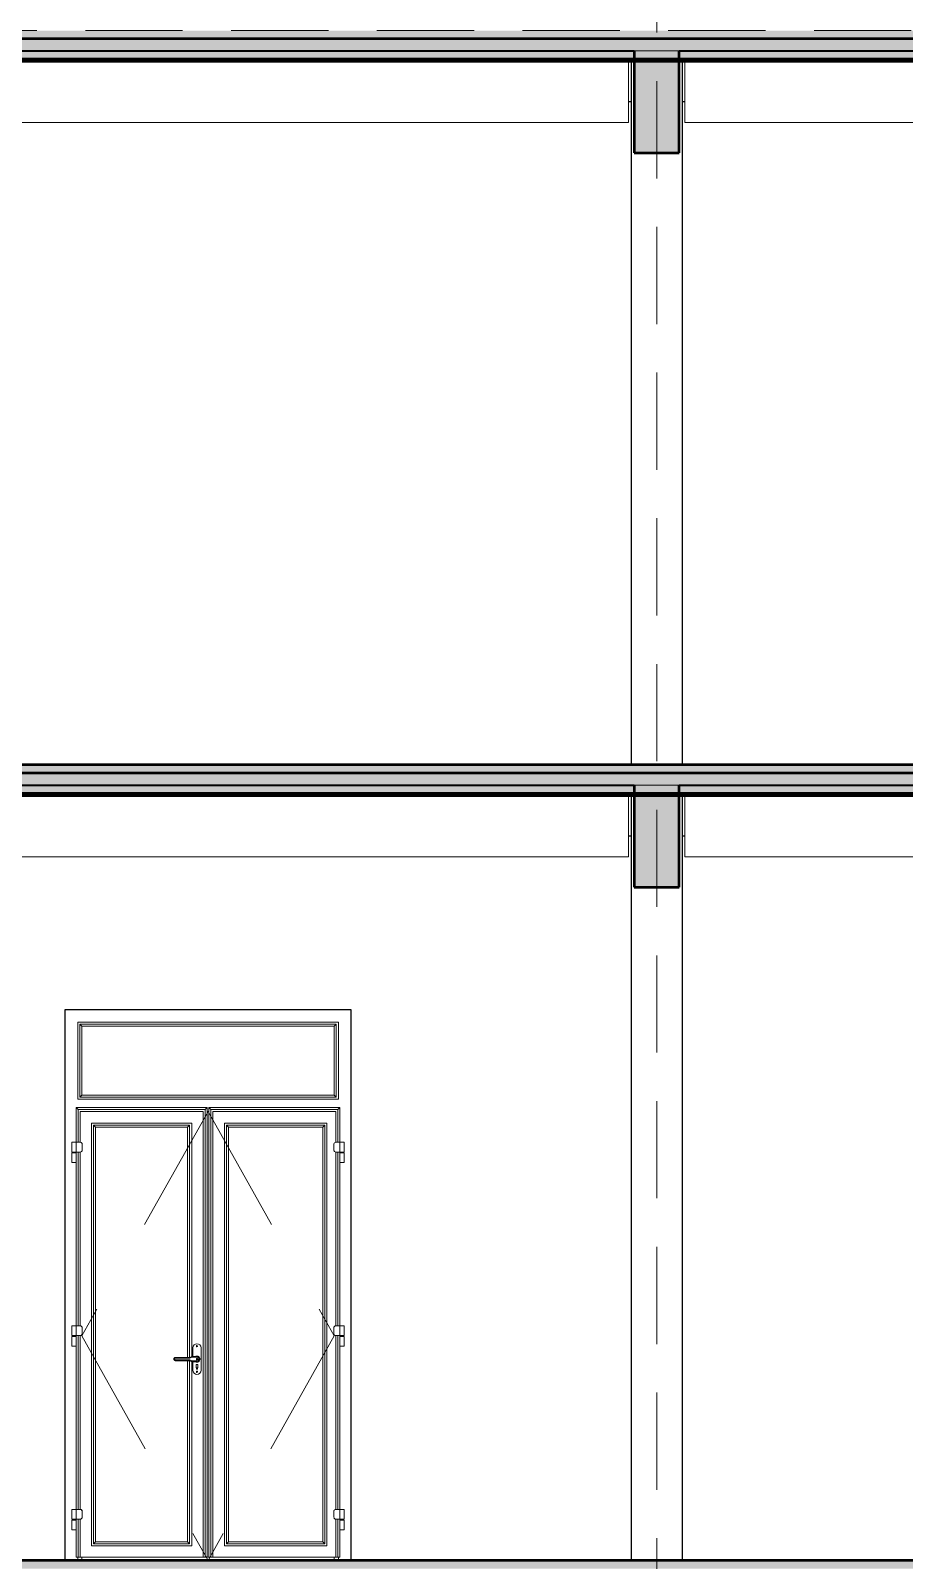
# Model space of a CAD drawing. Header units: millimetres. Extents: x -20510 to 108935, y -243239 to 20306.
# Drawn here: x 73580 to 77864, y 0 to 7500 of the extents above; entities that cross this region are included whole.
import ezdxf

# ---------------------------------------------------------------- set-up
doc = ezdxf.new("R2010")
doc.units = ezdxf.units.MM
doc.linetypes.add('Centre', pattern=[3175, 635, -476.25, 1587.5, -476.25])
doc.linetypes.add('Hidden', pattern=[714.375, 476.25, -238.125])
for name, color, linetype, lineweight in [('A-DOOR', 2, 'Continuous', 18), ('A-FLOR', 7, 'Continuous', 9), ('A-FLOR-LEVL', 8, 'Continuous', 9), ('A-FLOR-MCUT', 7, 'Continuous', 50), ('A-FLOR-PATT', 8, 'Continuous', 9), ('A-WALL', 7, 'Continuous', 25), ('S-BEAM', 7, 'Continuous', 9), ('S-COLS', 7, 'Continuous', 25), ('S-FNDN', 7, 'Continuous', 9), ('S-GRID', 1, 'Continuous', 9)]:
    doc.layers.add(name, color=color, linetype=linetype, lineweight=lineweight)

# ---------------------------------------------------------------- blocks, each defined once
blk = doc.blocks.new('CỬA 2 CÁNH EROWINDOW_có ô chết_ - D2_1400x2200-V2-MẶT CẮT 1-1')
at = {"layer": 'A-DOOR'}
for p, q in [((8811, 2639), (10089, 2639)), ((8811, 2261), (8811, 2639)), ((8811, 2261), (8811, 2639)), ((8811, 2639), (10089, 2639)), ((8821, 2629), (8831, 2619)), ((8821, 2629), (8821, 2271)), ((10079, 2629), (8821, 2629)), ((10079, 2629), (10069, 2619)), ((10079, 2271), (10079, 2629)), ((10089, 2639), (10089, 2261)), ((10089, 2639), (10089, 2261)), ((10069, 2619), (8831, 2619)), ((8831, 2619), (8831, 2281)), ((10069, 2281), (10069, 2619)), ((10089, 2261), (8811, 2261)), ((10089, 2261), (8811, 2261)), ((8821, 2271), (8831, 2281)), ((8821, 2271), (10079, 2271)), ((8831, 2281), (10069, 2281)), ((10069, 2281), (10079, 2271)), ((8813, 2210), (8803, 2220)), ((8803, 2050), (8803, 2220)), ((8803, 2220), (9445.9, 2220)), ((9435.9, 2210), (8813, 2210)), ((8813, 2050), (8813, 2210)), ((8823, 2050), (8823, 2200)), ((8823, 2200), (9425.9, 2200)), ((9425.9, 2200), (8823, 2200)), ((8823, 2200), (8823, 2050)), ((9425.9, 2200), (9425.9, 15)), ((9425.9, 15), (9425.9, 2200)), ((9435.9, 2210), (9445.9, 2220)), ((9435.9, 15), (9435.9, 2210)), ((9445.9, 2220), (9445.9, 15)), ((9445.9, 2200), (9454.1, 2200)), ((9445.9, 2200), (9454.1, 2200)), ((9464.1, 2210), (9454.1, 2220)), ((9454.1, 15), (9454.1, 2220)), ((9454.1, 2220), (10097, 2220)), ((10087, 2210), (9464.1, 2210)), ((9464.1, 15), (9464.1, 2210)), ((9474.1, 15), (9474.1, 2200)), ((9474.1, 2200), (10077, 2200)), ((9474.1, 2200), (9474.1, 15)), ((10077, 2200), (9474.1, 2200)), ((10077, 2200), (10077, 2050)), ((10077, 2050), (10077, 2200)), ((10087, 2210), (10097, 2220)), ((10087, 2050), (10087, 2210)), ((10097, 2220), (10097, 2050)), ((8879, 2144), (9369.9, 2144)), ((8879, 71), (8879, 2144)), ((8879, 71), (8879, 2144)), ((8879, 2144), (9369.9, 2144)), ((8889, 2134), (8899, 2124)), ((9359.9, 2134), (8889, 2134)), ((8889, 2134), (8889, 81)), ((9349.9, 2124), (8899, 2124)), ((8899, 2124), (8899, 91)), ((9349.9, 2124), (9359.9, 2134)), ((9349.9, 994.7), (9349.9, 2124)), ((9359.9, 994.7), (9359.9, 2134)), ((9369.9, 2144), (9369.9, 999.5)), ((9369.9, 2144), (9369.9, 999.5)), ((9530.1, 2144), (10033, 2144)), ((9530.1, 71), (9530.1, 2144)), ((9530.1, 2144), (10033, 2144)), ((9530.1, 71), (9530.1, 2144)), ((9540.1, 2134), (9550.1, 2124)), ((10023, 2134), (9540.1, 2134)), ((9540.1, 2134), (9540.1, 81)), ((10013, 2124), (9550.1, 2124)), ((9550.1, 2124), (9550.1, 91)), ((10013, 2124), (10023, 2134)), ((10013, 91), (10013, 2124)), ((10023, 81), (10023, 2134)), ((10033, 2144), (10033, 71)), ((10033, 2144), (10033, 71)), ((8783, 2050), (8823, 2050)), ((8783, 2050), (8783, 2001.9)), ((8803, 2001.9), (8803, 2050)), ((8833, 2040), (8833, 2011.9)), ((10067, 2011.9), (10067, 2040)), ((10077, 2050), (10117, 2050)), ((10097, 2050), (10097, 2001.9)), ((10117, 2001.9), (10117, 2050)), ((8823, 2001.9), (8783, 2001.9)), ((8783, 1997.6), (8783, 1950.2)), ((8783, 1997.6), (8803, 1997.6)), ((8783, 1950.2), (8803, 1950.2)), ((8785.5, 2001.9), (8785.5, 1997.6)), ((8800.5, 1997.6), (8800.5, 2001.9)), ((8803, 1150), (8803, 2001.9)), ((8803, 1950.2), (8803, 1997.6)), ((8813, 1150), (8813, 2001.9)), ((8823, 1150), (8823, 2001.9)), ((8823, 2001.9), (8823, 1150)), ((10117, 2001.9), (10077, 2001.9)), ((10077, 2001.9), (10077, 1150)), ((10077, 1150), (10077, 2001.9)), ((10087, 1150), (10087, 2001.9)), ((10097, 2001.9), (10097, 1150)), ((10097, 1997.6), (10097, 1950.2)), ((10097, 1997.6), (10117, 1997.6)), ((10097, 1950.2), (10117, 1950.2)), ((10099.5, 2001.9), (10099.5, 1997.6)), ((10114.5, 1997.6), (10114.5, 2001.9)), ((10117, 1950.2), (10117, 1997.6)), ((8783, 1150), (8823, 1150)), ((8783, 1150), (8783, 1101.9)), ((8803, 1101.9), (8803, 1150)), ((8833, 1140), (8833, 1111.9)), ((10067, 1111.9), (10067, 1140)), ((10077, 1150), (10117, 1150)), ((10097, 1150), (10097, 1101.9)), ((10117, 1101.9), (10117, 1150)), ((8823, 1101.9), (8783, 1101.9)), ((8783, 1097.6), (8783, 1050.2)), ((8783, 1097.6), (8803, 1097.6)), ((8783, 1050.2), (8803, 1050.2)), ((8785.5, 1101.9), (8785.5, 1097.6)), ((8800.5, 1097.6), (8800.5, 1101.9)), ((8803, 250), (8803, 1101.9)), ((8803, 1050.2), (8803, 1097.6)), ((8813, 250), (8813, 1101.9)), ((8823, 250), (8823, 1101.9)), ((8823, 1101.9), (8823, 250)), ((10117, 1101.9), (10077, 1101.9)), ((10077, 1101.9), (10077, 250)), ((10077, 250), (10077, 1101.9)), ((10087, 250), (10087, 1101.9)), ((10097, 1101.9), (10097, 250)), ((10097, 1097.6), (10097, 1050.2)), ((10097, 1097.6), (10117, 1097.6)), ((10097, 1050.2), (10117, 1050.2)), ((10099.5, 1101.9), (10099.5, 1097.6)), ((10114.5, 1097.6), (10114.5, 1101.9)), ((10117, 1050.2), (10117, 1097.6)), ((9360.2, 994.9), (9289.9, 994.9)), ((9361.3, 990.5), (9289.9, 990.5)), ((9289.9, 983.2), (9361.3, 983.2)), ((9289.9, 978.9), (9360.2, 978.9)), ((9349.9, 91), (9349.9, 979.1)), ((9359.9, 81), (9359.9, 979)), ((9370.2, 999.9), (9360.2, 994.9)), ((9360.2, 978.9), (9370.2, 973.9)), ((9371.3, 995.5), (9361.3, 990.5)), ((9361.3, 983.2), (9371.3, 978.2)), ((9395.9, 999.9), (9370.2, 999.9)), ((9395.9, 995.5), (9371.3, 995.5)), ((9371.3, 978.2), (9395.9, 978.2)), ((9375.9, 1041.9), (9375.9, 999.7)), ((9415.9, 931.9), (9415.9, 1041.9)), ((9369.9, 974.2), (9369.9, 71)), ((9369.9, 974.2), (9369.9, 71)), ((9370.2, 973.9), (9395.9, 973.9)), ((9375.9, 974), (9375.9, 931.9)), ((9391.4, 946.6), (9391.4, 957.5)), ((9393.4, 939.6), (9393.4, 944.6)), ((9393.4, 944.6), (9393.4, 939.6)), ((9393.5, 959.6), (9398.4, 959.6)), ((9398.5, 944.6), (9398.5, 939.6)), ((9398.5, 939.8), (9398.5, 944.6)), ((9400.4, 957.5), (9400.4, 946.6)), ((8783, 250), (8823, 250)), ((8783, 250), (8783, 201.9)), ((8803, 201.9), (8803, 250)), ((8833, 240), (8833, 211.9)), ((10067, 211.9), (10067, 240)), ((10077, 250), (10117, 250)), ((10097, 250), (10097, 201.9)), ((10117, 201.9), (10117, 250)), ((8823, 201.9), (8783, 201.9)), ((8783, 197.6), (8783, 150.2)), ((8783, 197.6), (8803, 197.6)), ((8783, 150.2), (8803, 150.2)), ((8785.5, 201.9), (8785.5, 197.6)), ((8800.5, 197.6), (8800.5, 201.9)), ((8803, 15), (8803, 201.9)), ((8803, 150.2), (8803, 197.6)), ((8813, 15), (8813, 201.9)), ((8823, 15), (8823, 201.9)), ((8823, 201.9), (8823, 15)), ((10117, 201.9), (10077, 201.9)), ((10077, 201.9), (10077, 15)), ((10077, 15), (10077, 201.9)), ((10087, 15), (10087, 201.9)), ((10097, 201.9), (10097, 15)), ((10097, 197.6), (10097, 150.2)), ((10097, 197.6), (10117, 197.6)), ((10097, 150.2), (10117, 150.2)), ((10099.5, 201.9), (10099.5, 197.6)), ((10114.5, 197.6), (10114.5, 201.9)), ((10117, 150.2), (10117, 197.6)), ((8889, 81), (8899, 91)), ((8889, 81), (9359.9, 81)), ((8899, 91), (9349.9, 91)), ((9359.9, 81), (9349.9, 91)), ((9540.1, 81), (9550.1, 91)), ((9540.1, 81), (10023, 81)), ((9550.1, 91), (10013, 91)), ((10023, 81), (10013, 91)), ((8813, 15), (8803, 15)), ((8811, 0), (8811, 15)), ((8823, 15), (8813, 15)), ((8823, 15), (9425.9, 15)), ((8831, 0), (8831, 15)), ((9369.9, 71), (8879, 71)), ((9369.9, 71), (8879, 71)), ((9425.9, 15), (9435.9, 15)), ((9445.9, 15), (9435.9, 15)), ((9454.1, 15), (9445.9, 15)), ((9464.1, 15), (9454.1, 15)), ((9474.1, 15), (9464.1, 15)), ((9474.1, 15), (10077, 15)), ((10033, 71), (9530.1, 71)), ((10033, 71), (9530.1, 71)), ((10069, 0), (10069, 15)), ((10077, 15), (10087, 15)), ((10097, 15), (10087, 15)), ((10089, 15), (10089, 0))]:
    blk.add_line(p, q, dxfattribs=at)
at = {"layer": 'A-DOOR', "linetype": 'Centre', "lineweight": 18}
for p, q in [((9450, 2200), (8831, 1100)), ((9450, 2200), (10069, 1100)), ((8831, 1100), (9450, 0)), ((10069, 1100), (9450, 0))]:
    blk.add_line(p, q, dxfattribs=at)
at = {"layer": 'A-DOOR', "flags": 128}
for points in [[(9289.9, 994.9), (9289.6, 994.9), (9289.3, 994.8), (9289, 994.8), (9288.6, 994.8), (9288.3, 994.7), (9288, 994.6), (9287.7, 994.5), (9287.4, 994.5), (9287.1, 994.3), (9286.8, 994.2), (9286.5, 994.1), (9286.2, 994), (9285.9, 993.8), (9285.7, 993.6), (9285.4, 993.5), (9285.1, 993.3), (9284.9, 993.1), (9284.6, 992.9), (9284.4, 992.7), (9284.2, 992.4), (9284, 992.2), (9283.8, 992), (9283.6, 991.7), (9283.4, 991.4), (9283.2, 991.2), (9283, 990.9), (9282.9, 990.6), (9282.7, 990.3), (9282.6, 990.1), (9282.5, 989.8), (9282.4, 989.5), (9282.3, 989.2), (9282.2, 988.8), (9282.1, 988.5), (9282, 988.2), (9282, 987.9), (9282, 987.6), (9281.9, 987.3), (9281.9, 986.9), (9281.9, 986.6), (9281.9, 986.3), (9282, 986), (9282, 985.7), (9282.1, 985.4), (9282.1, 985), (9282.2, 984.7), (9282.3, 984.4), (9282.4, 984.1), (9282.5, 983.8), (9282.6, 983.5), (9282.8, 983.2), (9282.9, 983), (9283.1, 982.7), (9283.3, 982.4), (9283.5, 982.2), (9283.6, 981.9), (9283.8, 981.6), (9284.1, 981.4), (9284.3, 981.2), (9284.5, 981), (9284.8, 980.7), (9285, 980.5), (9285.3, 980.4), (9285.5, 980.2), (9285.8, 980), (9286.1, 979.8), (9286.4, 979.7), (9286.6, 979.6), (9286.9, 979.4), (9287.2, 979.3), (9287.5, 979.2), (9287.9, 979.1), (9288.2, 979.1), (9288.5, 979), (9288.8, 978.9), (9289.1, 978.9), (9289.4, 978.9), (9289.7, 978.9), (9289.9, 978.9)], [(9395.9, 973.9), (9396.4, 973.9), (9397, 973.9), (9397.5, 974), (9398, 974), (9398.5, 974.1), (9399, 974.2), (9399.5, 974.4), (9400, 974.5), (9400.5, 974.7), (9401, 974.9), (9401.5, 975.1), (9401.9, 975.3), (9402.4, 975.6), (9402.8, 975.8), (9403.3, 976.1), (9403.7, 976.4), (9404.1, 976.8), (9404.5, 977.1), (9404.9, 977.4), (9405.2, 977.8), (9405.6, 978.2), (9405.9, 978.6), (9406.3, 979), (9406.6, 979.4), (9406.9, 979.8), (9407.1, 980.3), (9407.4, 980.7), (9407.6, 981.2), (9407.8, 981.7), (9408, 982.1), (9408.2, 982.6), (9408.4, 983.1), (9408.5, 983.6), (9408.6, 984.1), (9408.7, 984.6), (9408.8, 985.2), (9408.9, 985.7), (9408.9, 986.2), (9408.9, 986.7), (9408.9, 987.2), (9408.9, 987.8), (9408.8, 988.3), (9408.8, 988.8), (9408.7, 989.3), (9408.6, 989.8), (9408.5, 990.3), (9408.3, 990.8), (9408.1, 991.3), (9407.9, 991.8), (9407.7, 992.3), (9407.5, 992.7), (9407.3, 993.2), (9407, 993.6), (9406.7, 994.1), (9406.4, 994.5), (9406.1, 994.9), (9405.8, 995.3), (9405.4, 995.7), (9405.1, 996.1), (9404.7, 996.4), (9404.3, 996.8), (9403.9, 997.1), (9403.5, 997.4), (9403.1, 997.7), (9402.6, 998), (9402.2, 998.3), (9401.7, 998.5), (9401.2, 998.7), (9400.8, 998.9), (9400.3, 999.1), (9399.8, 999.3), (9399.3, 999.4), (9398.8, 999.5), (9398.3, 999.6), (9397.8, 999.7), (9397.2, 999.8), (9396.7, 999.8), (9396.2, 999.9), (9395.9, 999.9)]]:
    blk.add_lwpolyline(points, dxfattribs=at)
at = {"layer": 'A-DOOR'}
for centre, radius, start, end in [((8823, 2040), 10, 360, 90), ((8823, 2040), 10, 30, 90), ((10077, 2040), 10, 90, 180), ((10077, 2040), 10, 150, 180), ((8823, 2011.9), 10, 270, 0), ((8823, 2011.9), 10, 270, 300), ((8823, 2011.9), 10, 315, 345), ((10077, 2011.9), 10, 180, 270), ((10077, 2011.9), 10, 195, 225), ((8823, 1140), 10, 0, 90), ((8823, 1140), 10, 30, 90), ((10077, 1140), 10, 90, 180), ((10077, 1140), 10, 150, 180), ((8823, 1111.9), 10, 270, 0), ((8823, 1111.9), 10, 270, 300), ((8823, 1111.9), 10, 315, 345), ((9395.9, 1041.9), 20, 360, 180), ((9395.9, 1050), 3, 360, 180), ((10077, 1111.9), 10, 180, 270), ((10077, 1111.9), 10, 195, 225), ((9289.9, 986.9), 3.66, 90, 270), ((9395.9, 986.9), 15, 0, 120.32162), ((9395.9, 986.9), 15, 239.67837, 0), ((9395.9, 986.9), 15, 105, 110.04312), ((9395.9, 1050), 3, 180, 0), ((9395.9, 986.9), 3.02, 0, 180), ((9395.9, 986.9), 3.02, 180, 0), ((9395.9, 986.9), 3.02, 135, 150), ((9395.9, 986.9), 3.02, 210, 225), ((9395.9, 986.9), 15, 90.35235, 95.23019), ((9395.9, 986.9), 8.66, 270, 90), ((9395.9, 986.9), 15, 75, 80.38952), ((9395.9, 986.9), 15, 60, 65.50279), ((9395.9, 986.9), 15, 45, 50.53074), ((9395.9, 986.9), 15, 309.46926, 315), ((9395.9, 931.9), 20, 180, 360), ((9395.9, 986.9), 15, 249.95688, 255), ((9393.5, 957.5), 2.04, 90, 180), ((9393.4, 946.6), 1.99, 180, 268.95965), ((9393.4, 946.6), 1.99, 224.47982, 268.95965), ((9395.9, 924.8), 3, 0, 180), ((9395.9, 924.8), 3, 180, 0), ((9395.9, 939.6), 2.5, 180, 0), ((9395.9, 986.9), 15, 264.76981, 269.64765), ((9395.9, 986.9), 15, 279.61048, 285), ((9398.4, 957.5), 2.04, 0, 90), ((9398.4, 946.6), 1.99, 271.04035, 0), ((9398.4, 946.6), 1.99, 271.04035, 315.52018), ((9395.9, 986.9), 15, 294.49721, 300), ((8823, 240), 10, 0, 90), ((8823, 240), 10, 30, 90), ((10077, 240), 10, 90, 180), ((10077, 240), 10, 150, 180), ((8823, 211.9), 10, 270, 0), ((8823, 211.9), 10, 270, 300), ((8823, 211.9), 10, 315, 345), ((10077, 211.9), 10, 180, 270), ((10077, 211.9), 10, 195, 225)]:
    blk.add_arc(centre, radius, start, end, dxfattribs=at)
for points in [[(9361.3, 990.5), (9361.2, 990.9), (9361, 991.7), (9360.6, 993.1), (9360.3, 994.5), (9360.2, 994.9), (9360.2, 994.9)], [(9361.3, 983.2), (9361.2, 982.8), (9361, 982), (9360.6, 980.6), (9360.3, 979.2), (9360.2, 978.9), (9360.2, 978.9)], [(9371.3, 995.5), (9371.2, 995.9), (9371, 996.7), (9370.6, 998.1), (9370.3, 999.5), (9370.2, 999.9), (9370.2, 999.9)], [(9371.3, 978.2), (9371.2, 977.8), (9371, 977), (9370.6, 975.6), (9370.3, 974.2), (9370.2, 973.9), (9370.2, 973.9)]]:
    blk.add_open_spline(points, degree=3, knots=[0, 0, 0, 0, 0.166667, 0.333333, 0.666667, 1, 1, 1, 1], dxfattribs=at)
blk = doc.blocks.new('M_Concrete-Rectangular-Column - COT250X400-V4-MẶT CẮT 1-1')
at = {"layer": 'S-COLS'}
for p, q in [((4225, 3750), (4225, 0)), ((4475, 3750), (4475, 0))]:
    blk.add_line(p, q, dxfattribs=at)
blk = doc.blocks.new('M_Concrete-Rectangular-Column - COT250X350-V16-MẶT CẮT 1-1')
at = {"layer": 'S-COLS'}
for p, q in [((4225, 7350), (4225, 3900)), ((4475, 7350), (4475, 3900))]:
    blk.add_line(p, q, dxfattribs=at)

msp = doc.modelspace()

# ---------------------------------------------------------------- hatches: boundary and pattern name
at = {"layer": 'A-FLOR-PATT'}
for points in [[(102169.1, 7460), (102255.7, 7460), (102255.7, 7500), (65450, 7500), (65450, 7460), (101979.2, 7460)], [(102169.1, 7360), (102255.7, 7360), (102255.7, 7460), (65450, 7460), (65450, 7360), (101979.2, 7360)], [(102169.1, 3860), (102255.7, 3860), (102255.7, 3900), (65450, 3900), (65450, 3860), (102074.1, 3860)], [(102169.1, 3760), (102255.7, 3760), (102255.7, 3860), (65450, 3860), (65450, 3760), (101979.2, 3760)]]:
    msp.add_hatch(color=256, dxfattribs=at).paths.add_polyline_path(points)
at = {"layer": 'A-FLOR-PATT', "lineweight": 18}
for points in [[(102169.1, 7350), (102255.7, 7350), (102255.7, 7360), (65450, 7360), (65450, 7350), (101979.2, 7350)], [(102169.1, 3750), (102255.7, 3750), (102255.7, 3760), (65450, 3760), (65450, 3750), (101979.2, 3750)]]:
    msp.add_hatch(color=256, dxfattribs=at).paths.add_polyline_path(points)
at = {"layer": 'A-FLOR-PATT'}
h = msp.add_hatch(color=256, dxfattribs=at)
h.paths.add_polyline_path([(80520.2, -40), (99650, -40), (99650, 0), (65450, 0), (65450, -40), (80140.4, -40)])
h.paths.add_polyline_path([(102255.7, -40), (102255.7, 0), (102050, 0), (102050, -40), (102169.1, -40)])
at = {"layer": 'S-BEAM'}
for points in [[(76760, 6900), (76760, 7400), (76540, 7400), (76540, 6900)], [(76540, 3300), (76760, 3300), (76760, 3800), (76540, 3800), (76540, 3617.4)]]:
    msp.add_hatch(color=8, dxfattribs=at).paths.add_polyline_path(points)

# ---------------------------------------------------------------- linework, layer by layer
at = {"layer": 'A-FLOR', "color": 7, "lineweight": 50}
for p, q in [((65450, 7350), (102255.7, 7350)), ((102255.7, 3900), (65450, 3900)), ((65450, 3750), (102255.7, 3750)), ((99650, 0), (65450, 0))]:
    msp.add_line(p, q, dxfattribs=at)
at = {"layer": 'A-FLOR-LEVL', "linetype": 'Hidden'}
for p, q in [((102186.2, 7500), (55433.5, 7500)), ((102186.2, 3900), (55433.5, 3900)), ((102186.2, 0), (55433.5, 0))]:
    msp.add_line(p, q, dxfattribs=at)
at = {"layer": 'A-FLOR-MCUT'}
for p, q in [((102255.7, 7460), (65450, 7460)), ((102255.7, 7360), (65450, 7360)), ((102255.7, 3860), (65450, 3860)), ((102255.7, 3760), (65450, 3760))]:
    msp.add_line(p, q, dxfattribs=at)
at = {"layer": 'A-WALL'}
for p, q in [((76525, 7150), (76512.3, 7150)), ((76787.7, 7150), (76775, 7150)), ((76525, 3550), (76512.3, 3550)), ((76787.7, 3550), (76775, 3550)), ((73750, 0), (73750, 2700)), ((73750, 2700), (75150, 2700)), ((75150, 2700), (75150, 0))]:
    msp.add_line(p, q, dxfattribs=at)
at = {"layer": 'S-BEAM'}
for p, q in [((76760, 7400), (76540, 7400)), ((76512.3, 7350), (76512.3, 7050)), ((76787.7, 7050), (76787.7, 7350)), ((73187.7, 7050), (76512.3, 7050)), ((76787.7, 7050), (80112.3, 7050)), ((76760, 3800), (76540, 3800)), ((76512.3, 3750), (76512.3, 3450)), ((76787.7, 3450), (76787.7, 3750)), ((73187.7, 3450), (76512.3, 3450)), ((76787.7, 3450), (80112.3, 3450))]:
    msp.add_line(p, q, dxfattribs=at)
at = {"layer": 'S-BEAM', "lineweight": 50}
for p, q in [((76540, 7400), (76540, 6900)), ((76760, 6900), (76760, 7400)), ((76540, 6900), (76760, 6900)), ((76540, 3800), (76540, 3300)), ((76760, 3300), (76760, 3800)), ((76540, 3300), (76760, 3300))]:
    msp.add_line(p, q, dxfattribs=at)
at = {"layer": 'S-FNDN', "lineweight": 35}
for p, q in [((73160, 7400), (76540, 7400)), ((76760, 7400), (80140, 7400)), ((73160, 3800), (76540, 3800)), ((76760, 3800), (80140, 3800))]:
    msp.add_line(p, q, dxfattribs=at)
at = {"layer": 'S-FNDN'}
for p, q in [((76540, 7400), (76760, 7400)), ((76540, 3800), (76760, 3800))]:
    msp.add_line(p, q, dxfattribs=at)
at = {"layer": 'S-GRID', "linetype": 'Hidden'}
msp.add_line((76650, -3225.6), (76650, 20306.3), dxfattribs=at)

# ---------------------------------------------------------------- block references
at = {"layer": 'A-DOOR'}
msp.add_blockref('CỬA 2 CÁNH EROWINDOW_có ô chết_ - D2_1400x2200-V2-MẶT CẮT 1-1', (65000, 0), dxfattribs=at)
at = {"layer": 'S-COLS'}
for name in ['M_Concrete-Rectangular-Column - COT250X350-V16-MẶT CẮT 1-1', 'M_Concrete-Rectangular-Column - COT250X400-V4-MẶT CẮT 1-1']:
    msp.add_blockref(name, (72300, 0), dxfattribs=at)

doc.saveas('drawing.dxf')
